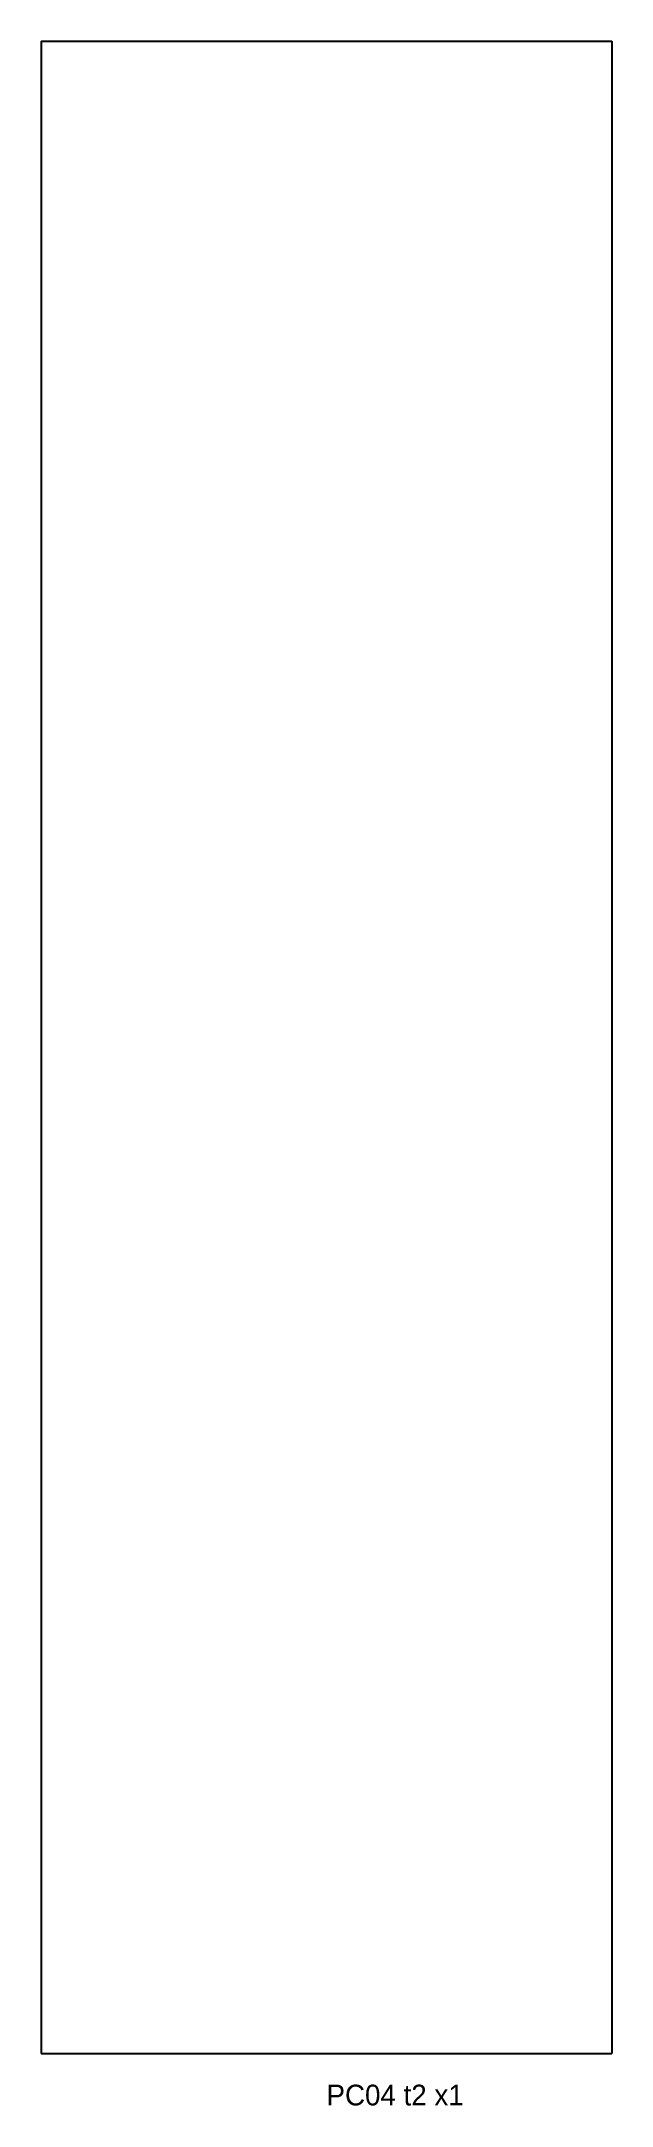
# Model space of a CAD drawing. Header units: metres. Extents: x -28 to 28, y -102 to 97.
import ezdxf

# ---------------------------------------------------------------- set-up
doc = ezdxf.new("R2010")
doc.units = ezdxf.units.M
doc.layers.add('CUT', color=7, linetype='Continuous')
doc.layers.add('NOTES', color=7, linetype='Continuous')

msp = doc.modelspace()

# ---------------------------------------------------------------- linework, layer by layer
at = {"layer": 'CUT'}
for points in [[(-27.5, 97), (-27.5, -97)], [(-27.5, 97), (27.5, 97)], [(27.5, 97), (27.5, -97)], [(-27.5, -97), (27.5, -97)]]:
    msp.add_lwpolyline(points, dxfattribs=at)

# ---------------------------------------------------------------- texts
at = {"layer": 'NOTES'}
msp.add_text('PC04 t2 x1', height=2, dxfattribs=at).set_placement((0, -102))

doc.saveas('drawing.dxf')
